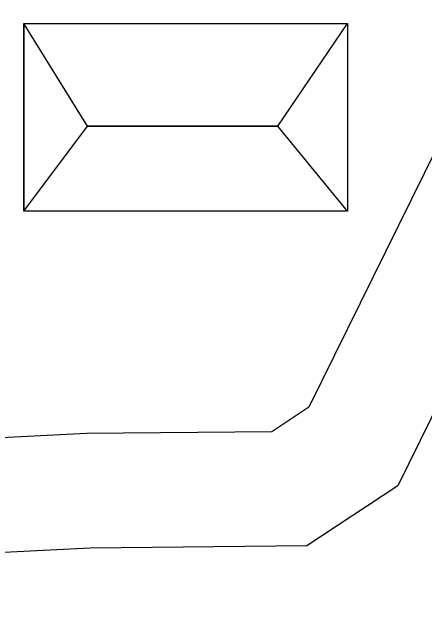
# Model space of a CAD drawing. Header units: inches. Extents: x -340059099 to 1458168, y 1119167 to 1294232938.
# Drawn here: x 467475 to 467837, y 2616364 to 2616882 of the extents above; entities that cross this region are included whole.
import ezdxf

# ---------------------------------------------------------------- set-up
doc = ezdxf.new("R2010")
doc.units = ezdxf.units.IN
doc.header["$MEASUREMENT"] = 0
doc.layers.add('Text', color=7, linetype='Continuous')

msp = doc.modelspace()

# ---------------------------------------------------------------- linework, layer by layer
at = {"layer": 'Text'}
for points in [[(468078.4, 2617657.56), (468045.49, 2617410.29), (468000.13, 2617182.03), (467847.14, 2616764.35), (467734.99, 2616536.95), (467702.68, 2616515.61), (467540.65, 2616513.9), (467105.17, 2616491.93), (466890.42, 2616491.93), (466750.02, 2616534.18), (466398.28, 2616681.61)], [(468177.52, 2617644.37), (468144.2, 2617393.93), (468096.7, 2617154.93), (467939.2, 2616724.93), (467812.7, 2616468.43), (467733.2, 2616415.93), (467543.7, 2616413.93), (467107.7, 2616391.93), (466875.7, 2616391.93), (466716.2, 2616439.93), (466469.5, 2616532.68)], [(467707.85, 2616782.5), (467768.72, 2616872.33), (467768.72, 2616708.42), (467707.85, 2616782.5), (467541.5, 2616782.5), (467485.86, 2616872.33), (467485.86, 2616708.42), (467541.5, 2616782.5)]]:
    msp.add_lwpolyline(points, dxfattribs=at)
msp.add_lwpolyline([(467485.86, 2616872.33), (467768.72, 2616872.33), (467768.72, 2616708.42), (467485.86, 2616708.42)], close=True, dxfattribs=at)
at = {"layer": 'Text', "color": 6}
msp.add_lwpolyline([(467541.5, 2616782.5), (467707.85, 2616782.5)], dxfattribs=at)
at = {"layer": 'Text', "color": 1}
msp.add_circle((469844, 2616428.5), 81808.03, dxfattribs=at)

doc.saveas('drawing.dxf')
